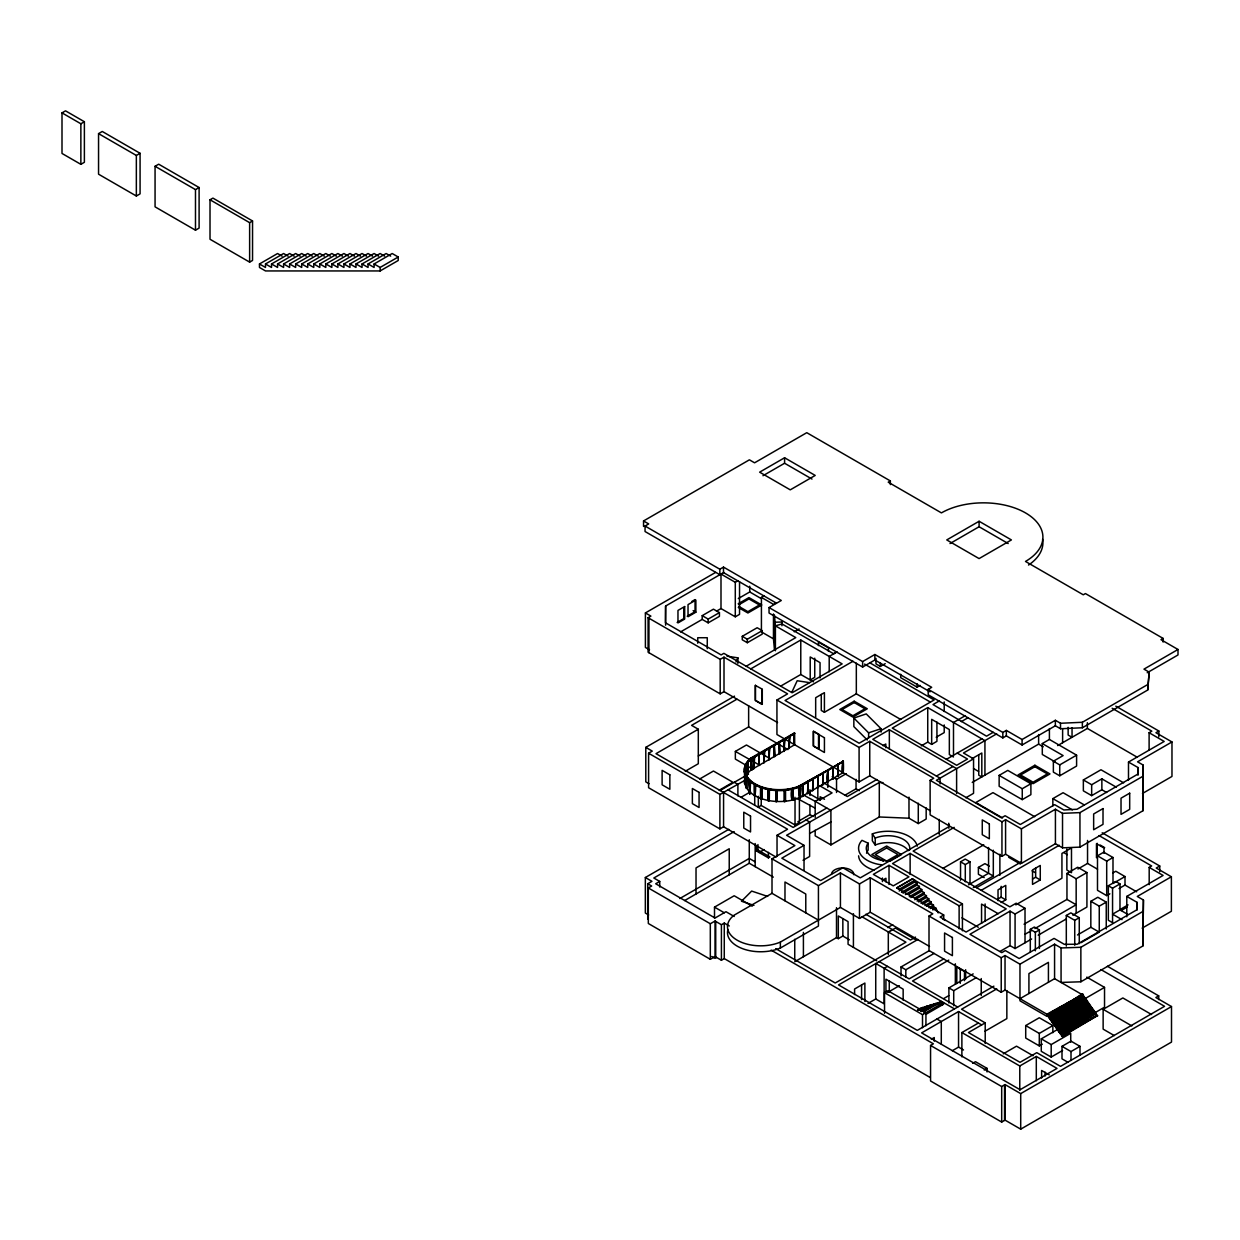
<?xml version="1.0" encoding="UTF-8"?>
<svg xmlns="http://www.w3.org/2000/svg" width="1240" height="1240" viewBox="0 0 1240 1240"><rect width="100%" height="100%" fill="white"/><g stroke="black" fill="none" stroke-linecap="round" stroke-linejoin="round"><path stroke-width="1.5" d="M948.74 823.221L948.724 826.785L860.297 877.843L842.859 867.768L820.663 880.586L781.836 858.173L804.032 845.355L804.032 870.263M930.48 810.851L869.751 775.79L859.087 781.944L776.938 734.514L776.938 700.011L859.087 747.457L869.751 741.303L933.751 778.255L930.124 780.347L930.124 814.851L1001.951 856.313L1005.578 854.221L1021.419 863.365L1055.426 843.727L1062.525 847.835L1079.947 847.121L1143.016 810.712L1143.094 765.018L1137.561 761.825L1171.971 741.954L1171.971 776.442L1142.474 793.476M1143.016 810.712L1143.094 765.018M723.819 572.431L665.601 606.05L665.462 622.79L721.122 654.921L723.865 653.341L792.143 692.773L842.146 663.896L800.777 640.011L750.774 668.887M1047.707 1014.677L1082.908 994.356L1047.707 1014.677L1005.035 990.047L1001.223 992.232L929.008 950.538L929.008 916.035L1001.223 957.73L1005.035 955.544L1019.977 964.178L1054.573 944.198L1061.068 947.949L1061.068 982.437L1080.862 981.785L1142.893 945.965L1143.435 900.007L1137.282 896.458L1171.381 876.757L1171.381 911.26L1142.149 928.14M1142.893 945.965L1143.435 900.007M1128.493 780.208L1128.493 762.058L1138.01 767.544L1137.669 774.225L1077.033 809.24L1063.874 809.968L1054.697 804.667L1020.318 824.507L1005.113 815.734L1001.424 817.857L936.37 780.301L973.555 758.818L973.555 793.321L965.851 797.77M1126.788 916.825L1126.788 896.412L1137.096 902.363L1136.693 909.912L1077.188 944.26L1064.276 944.307L1054.062 938.401L1019.172 958.551L1005.33 950.568L1001.75 952.63L969.959 934.278L1010.042 911.137L1015.08 914.035L1025.015 908.3L1025.015 942.803M744.496 771.528L745.318 772.318L744.496 771.528L744.62 783.54L745.209 771.543M744.806 767.204L745.674 766.925L744.806 767.204L744.76 778.798L745.674 778.069L744.76 778.798M745.318 783.463L744.496 782.688L744.62 783.54M930.031 691.843L874.866 659.99L862.621 667.058L769.048 613.04L769.048 607.554L862.621 661.571L874.866 654.503L931.705 687.317L928.202 689.332L928.202 694.818L1002.835 737.909L1006.337 735.894L1022.086 744.992L1055.364 725.772L1060.51 728.748L1082.365 727.771L1147.697 690.044L1149.186 672.142L1143.962 669.135L1178 649.481L1178 654.968L1147.217 672.746M1147.697 690.044L1149.186 672.142M767.87 789.415L769.42 789.275L769.281 800.823L767.87 800.56L767.87 789.415L768.816 789.214L768.583 800.745M769.42 789.275L768.583 789.601M775.884 790.438L776.705 790.113L775.884 790.438L775.884 801.582L776.705 801.257L775.884 801.582M735.956 662.021L737.893 657.851L727.012 656.162M791.957 691.997L797.196 680.745L809.395 682.62M746.806 774.225L747.689 773.931L746.806 774.225L747.658 762.832L746.806 763.065L747.999 762.476L747.658 773.977L747.038 762.631L747.999 762.476M760.492 787.338L762.058 787.415L761.763 798.932L760.492 798.482L760.492 787.338L761.484 787.276L761.189 805.442L795.026 824.972L799.397 822.446L799.397 798.467M761.763 798.932L762.058 787.415M767.87 800.56L768.164 789.043M751.564 758.198L752.076 769.621L751.285 770.226L751.006 758.524L794.406 733.46M751.285 770.226L751.626 758.725L794.36 733.429M747.038 773.775L747.999 773.62M750.665 770.04L751.626 769.87L750.975 758.012L794.36 732.964L794.406 745.178L794.406 734.034M754.153 784.331C754.029 811.348 756.663 784.052 755.16 784.393A34.224 19.762 0 0 0 799.459 786.377C803.613 786.563 798.002 799.382 800.482 797.584M755.656 784.61L754.649 784.688A35.092 20.259 0 0 1 750.975 758.477L751.626 758.725M760.492 798.482L762.058 798.56M943.702 918.809L943.702 914.98L896.799 887.902L912.454 878.865L914.702 880.245L899.155 889.251L896.799 887.902L912.346 878.896L959.125 905.82L962.426 903.913L962.426 930.76M899.155 891.002L914.702 881.996L914.702 880.245M901.495 892.351L917.042 883.345L914.702 881.996M903.061 893.188L917.042 885.081L917.042 883.345M905.402 894.536L919.398 886.429L917.042 885.081M908.517 894.474L919.398 888.181L919.398 886.429M909.308 896.737L921.754 889.529L919.398 888.181M910.857 897.574L921.754 891.265L921.754 889.529M914.763 898.024L924.095 892.614L921.754 891.265M914.763 899.76L924.095 894.365L924.095 892.614M917.12 901.124L926.451 895.714L924.095 894.365M918.67 901.961L926.451 897.45L926.451 895.714M921.026 903.309L928.791 898.814L926.451 897.45M922.576 904.146L928.791 900.55L928.791 898.814M924.916 905.51L931.147 901.899L928.791 900.55M926.482 906.347L931.147 903.65L931.147 901.899M928.822 907.696L933.488 904.999L931.147 903.65M930.388 908.533L933.488 906.735L933.488 904.999M932.728 909.896L935.843 908.083L933.488 906.735M62 112.871L65.519 110.841L84.382 121.737L84.382 162.3L80.864 164.331L62 153.45L62 112.871L80.864 123.767L84.382 121.737M98.549 133.625L102.269 131.471L140.074 153.295L140.074 193.874L136.353 196.013L98.549 174.189L98.549 133.625L136.353 155.45L140.074 153.295M155.062 166.284L158.689 164.192L199.097 187.535L199.097 228.098L195.486 230.19L155.062 206.847L155.062 166.284L195.486 189.612L199.097 187.535M210.01 199.779L212.924 198.106L252.542 220.968L252.542 260.447L249.628 262.121L210.01 239.258L210.01 199.779L249.628 222.658L252.542 220.968M259.47 263.965L265.5 267.453L265.5 263.965L271.529 267.453L271.529 263.965L277.574 267.453L277.574 263.965L283.603 267.453L283.603 263.965L289.633 267.453L289.633 263.965L295.663 267.453L295.663 263.965L301.708 267.453L301.708 263.965L307.737 267.453L307.737 263.965L313.767 267.453L313.767 263.965L319.796 267.453L319.796 263.965L325.826 267.453L325.826 263.965L331.871 267.453L331.871 263.965L337.9 267.453L337.9 263.965L343.929 267.453L343.929 263.965L349.959 267.453L349.959 263.965L355.988 267.453L355.988 263.965L362.034 267.453L362.034 263.965L368.063 267.453L368.063 263.965L374.093 267.453L374.093 263.965L392.197 253.518L398.226 257.005L398.226 260.493L380.122 270.94L265.5 270.94L259.47 267.453L259.47 263.965L277.574 253.518L282.1 256.137M265.5 263.965L283.603 253.518L288.13 256.137M271.529 263.965L289.633 253.518L294.159 256.137M277.574 263.965L295.663 253.518L300.188 256.137M283.603 263.965L301.708 253.518L306.218 256.137M289.633 263.965L307.737 253.518L312.263 256.137M295.663 263.965L313.767 253.518L318.293 256.137M301.708 263.965L319.796 253.518L324.322 256.137M307.737 263.965L325.826 253.518L330.351 256.137M313.767 263.965L331.871 253.518L336.381 256.137M319.796 263.965L337.9 253.518L342.426 256.137M325.826 263.965L343.929 253.518L348.456 256.137M331.871 263.965L349.959 253.518L354.485 256.137M337.9 263.965L355.988 253.518L360.514 256.137M343.929 263.965L362.034 253.518L366.56 256.137M349.959 263.965L368.063 253.518L372.589 256.137M355.988 263.965L374.093 253.518L378.619 256.137M362.034 263.965L380.122 253.518L384.648 256.137M368.063 263.965L386.151 253.518L390.678 256.137M374.093 263.965L380.122 267.453L398.226 257.005M643.544 526.442L643.544 520.955L749.409 459.823L754.571 462.814L806.775 432.683L890.351 480.934L890.351 484.592M645.048 526.039L719.836 569.222L719.836 574.709L645.048 531.526L645.048 526.039L648.706 523.931L643.544 520.955M784.595 457.762L759.639 472.161L790.252 489.846L815.207 475.432L784.595 457.762L784.595 463.249L811.983 479.058M762.972 475.726L784.595 463.249M719.836 569.222L723.494 567.099L781.293 600.486L769.048 607.554M649.528 649.807L645.404 647.435L645.404 612.932L715.558 572.431M777.542 722.564L724.005 691.657L720.192 693.857L648.086 652.225L648.086 617.721L650.907 616.11L645.404 612.932M890.351 480.934L888.212 482.174L941.423 512.895A59.458 34.332 0 0 1 1025.495 512.895A59.458 34.332 0 0 1 1025.495 561.441L1083.28 594.797L1085.418 593.557L1163.12 638.414L1163.12 642.072M691.92 601.415L695.051 599.602L695.051 611.723L687.208 616.249M739.536 581.777L739.536 614.358L735.289 616.807L720.998 608.561L720.998 574.058L735.289 582.304L738.11 580.677M677.149 622.464L683.845 618.589L683.845 607.864M695.873 612.188L688.029 616.73L688.029 604.609L695.873 600.082L695.873 612.188L693.129 610.607M702.212 619.411L702.212 615.644L713.45 609.165L719.433 612.607L719.433 616.357L708.179 622.852L702.212 619.411L680.574 631.904M716.472 611.165L720.998 608.561M738.312 598.564L749.735 591.961L761.221 598.595M702.212 615.644L708.179 619.101L719.433 612.607M738.157 603.818L748.945 597.587L761.779 604.981L747.906 612.994L738.281 607.445M739.071 604.639L748.945 598.936L759.438 604.981L747.906 611.646L738.916 606.453M761.422 629.982L761.422 597.401L764.243 595.758M776.287 602.718L773.466 604.345L761.422 597.401M742.264 636.322L757.159 627.735L762.212 630.649L762.212 634.12L747.317 642.723L742.264 639.809L742.264 636.322L747.317 639.251L762.212 630.649M648.086 617.721L720.192 659.355L724.005 657.154L787.586 693.857L776.938 700.011M979.088 521.265L946.755 539.927L979.088 558.589L1011.406 539.927L979.088 521.265L979.088 526.752L1008.182 543.554M794.236 631.796L799.134 628.975M949.995 543.554L979.088 526.752M746.186 666.236L795.785 637.608L775.403 625.843L774.427 615.025M649.032 783.742L645.792 781.867L645.792 747.364L734.514 696.136M736.886 699.205L691.595 725.354L698.306 729.229L698.306 763.732L685.286 771.249M776.07 857.088L723.571 826.77L719.898 828.894L648.597 787.741L648.597 753.238L652.271 751.115L645.792 747.364M698.306 729.229L655.991 753.672L787.555 829.219L777.031 835.295L777.031 856.39M833.357 653.837L836.597 651.961M836.969 651.946L829.204 656.425L829.204 671.755M780.782 686.061L800.777 674.514L813.487 681.845M853.012 661.245L785.06 700.476L859.134 743.24L934.123 699.949L869.938 662.889M698.306 755.982L748.635 726.919L787.912 749.596M875.998 658.409L875.998 663.912L880.369 666.454L885.221 663.648M752.866 769.203L735.351 759.097L735.351 751.409L746.464 744.992L770.35 758.787M699.732 778.968L713.45 771.032L732.949 782.285L719.216 790.221M821.268 694.415L821.268 710.458L824.414 712.271L856.329 693.827L900.767 719.495M751.657 758.322A34.224 19.762 0 0 0 755.175 783.882A34.224 19.762 0 0 0 799.459 785.912L843.37 761.267L799.986 786.78A35.092 20.259 0 0 1 754.571 784.703L755.16 784.393A34.224 19.762 0 0 1 751.657 758.771L794.964 733.305M753.688 768.118C756.013 732.825 752.835 792.438 754.199 757.253M759.221 754.354L759.221 764.925M763.747 762.306C766.072 727.012 762.894 786.64 764.243 751.456M768.769 759.407C771.094 724.114 767.917 783.726 769.281 748.557M774.303 745.643L773.791 756.509L774.798 756.509L774.303 745.07L774.798 756.509M779.325 742.745L778.829 753.595L779.836 753.595L779.325 742.171L779.836 753.595M783.851 750.696C786.175 715.403 782.998 775.031 784.362 739.846M788.873 747.798C791.213 712.504 788.036 772.117 789.384 736.947M794.654 744.744L751.316 769.777A34.658 20.011 0 0 0 754.881 795.662A34.658 20.011 0 0 0 799.723 797.723L843.06 772.691M759.221 765.499L759.221 753.781L758.71 765.204M719.944 790.593L748.511 774.101M648.597 753.238L719.898 794.39L744.543 780.549M900.705 674.281L900.705 677.675L917.135 687.162L920.142 685.425M741.195 797.212L750.525 791.818M956.613 793.523L956.613 768.614L889.343 729.771L872.79 739.335L940.06 778.162L940.06 783.913M984.932 775.124L984.932 740.636L927.737 707.606L892.273 728.082L956.691 765.282L967.495 759.035L957.234 753.114M939.409 700.879L933.007 704.568L986.544 736.173L993.24 732.313M761.189 805.442L758.307 807.101L758.307 796.312M843.37 761.267L799.986 786.315A35.092 20.259 0 0 1 754.571 784.238A35.092 20.259 0 0 1 750.975 758.012M803.101 784.92C801.722 820.493 803.691 759.857 802.605 796.359M808.124 782.006C806.744 817.594 808.712 756.943 807.627 793.445M813.161 779.107C811.782 814.68 813.735 754.044 812.649 790.546M818.183 776.209C816.804 811.782 818.772 751.146 817.687 787.648M823.205 773.311C821.826 808.883 823.794 748.247 822.709 784.734M828.243 770.396C824.135 780.689 830.102 790.097 827.731 770.118L827.809 787.462M833.265 767.498C831.885 803.071 833.854 742.435 832.769 778.937M838.287 764.6C836.907 800.172 838.876 739.536 837.791 776.038M843.324 761.701C839.712 770.304 844.363 782.533 843.324 761.701L799.459 785.912M648.629 914.949L645.343 913.043L645.343 877.517L728.764 829.343M882.942 745.659L885.794 744L885.794 747.72M734.189 831.606L653.821 878.013L659.726 881.423L659.726 887.034M647.73 919.29L647.73 883.748L651.93 881.33L645.343 877.517M802.094 796.065L803.101 796.065M807.116 793.166L808.124 793.166M812.154 790.252L813.161 790.252M817.176 787.354L818.183 787.354M822.198 784.455L823.205 784.455M827.235 781.541L828.243 781.541M832.257 778.643L833.265 778.643M837.295 775.744L838.287 775.744M930.047 1077.42L724.269 958.598L721.417 960.24L715.046 956.567L710.318 959.295L648.318 923.49L648.318 887.964L651.667 886.027L647.73 883.748M659.726 881.423L655.697 883.763L715.046 918.019L725.974 911.71L734.204 916.484M832.179 776.751L836.535 779.263L846.3 773.636M818.865 799.196L815.176 801.319L803.427 794.995M965.387 715.62L953.498 722.486L953.498 755.067M961.31 721.618L968.021 717.743M921.289 745.829L927.737 742.109L931.674 744.388L936.929 741.334L936.929 722.083M936.2 737.226L944.213 732.592L944.213 724.935M799.397 820.71L809.937 814.618L813.099 816.447M844.673 795.367L856.049 788.795L859.274 790.655M826.77 808.015L793.15 827.421L728.252 789.957M876.82 779.511L847.338 796.529L823.995 783.06M756.415 850.95L757.95 850.051L769.932 856.98L768.397 857.863L756.415 850.95L756.415 845.448M883.004 782.626L879.299 782.471L786.594 835.279L804.032 845.355M759.128 852.469L764.15 849.571M679.784 898.551L749.27 858.437L755.175 861.846M684.666 900.55L749.27 863.241L773.311 877.13M818.431 920.126L772.009 893.327L772.009 858.824L794.887 845.602L777.031 835.295M946.415 759.345L981.879 738.87M996.681 733.847L963.48 753.005L973.555 758.818M1163.12 638.414L1160.966 639.654L1178 649.481M928.202 689.332L1002.835 732.421L1006.337 730.407L1022.086 739.505L1055.364 720.285L1060.51 723.261L1082.365 722.284L1147.697 684.558M936.417 776.07L952.971 766.506M714.504 918.236L714.504 907.122L734.173 895.76L752.215 906.177M972.238 758.539L981.816 753.005L981.816 776.922L978.763 775.171L978.763 754.928M803.04 860.281L809.612 856.484L809.612 821.996L806.077 819.95M815.176 830.288L815.176 835.822L830.909 844.905L879.299 816.974L908.982 818.214L918.282 823.577L926.172 819.035L926.172 807.922M648.318 887.964L710.318 923.754L715.046 921.041L721.417 924.715L724.269 923.072L729.275 925.97M772.009 893.327L733.941 915.291A33.201 19.174 0 0 0 737.211 940.215A33.201 19.174 0 0 0 780.363 942.09L840.426 907.432L859.49 918.437L870.248 912.221L929.52 946.446M972.238 782.456L1038.624 744.124L1043.243 746.806M1042.298 743.566L1049.412 739.458L1076.599 755.16L1076.599 766.057L1059.735 775.79L1053.365 772.132L1053.365 761.221L1063.13 755.594L1042.298 743.566L1042.298 754.462L1055.116 761.871M999.146 775.388L1007.779 770.396L1030.889 783.742L1030.889 794.638L1022.256 799.63L999.146 786.284L999.146 775.388L1022.256 788.733L1030.889 783.742M1057.658 745.596L1087.371 728.438L1136.956 757.067M772.009 858.824L818.431 885.624L840.426 872.929L859.49 883.934L870.248 877.718L932.805 913.849L929.008 916.035M716.286 957.652L715.046 958.365L711.745 956.474M889.933 861.211L901.48 854.562L886.646 845.99L871.813 854.562L883.345 861.211M1053.365 761.221L1059.735 764.894L1076.599 755.16M954.211 827.375L913.152 851.074L1009.841 906.859L1016.18 903.201L1025.015 908.3M889.018 865.334L873.363 874.37L893.28 885.871L908.935 876.835L889.018 865.334L889.018 884.492M943.702 914.98L940.121 917.058L966.084 932.046L1006.213 908.889L910.129 853.415L892.537 863.567L962.426 903.913M882.71 880.121L885.949 878.245L885.949 881.841M1149.108 749.983L1149.108 732.732L1151.836 731.15L1112.156 708.257M727.911 929.52A33.201 19.174 0 0 0 743.365 948.957A33.201 19.174 0 0 0 780.363 948.027L818.431 926.063L818.431 885.624M1158.842 736.761L1158.842 731.011L1155.944 732.701L1171.971 741.954M930.124 780.347L1001.951 821.81L1005.578 819.718L1021.419 828.863L1055.426 809.24L1062.525 813.332L1079.947 812.619L1143.016 776.209M1106.669 792.515L1101.864 789.74L1091.665 795.63L1083.357 790.841L1083.357 779.945L1100.98 769.761L1123.641 782.859M1052.853 805.891L1052.853 798.622L1063.083 792.716L1084.241 804.915M942.71 868.512L983.754 844.812M1128.493 762.058L1164.19 741.443L1149.108 732.732M1083.357 779.945L1091.665 784.734L1101.864 778.844L1116.279 787.168M960.535 880.245L960.535 861.816L965.247 859.087L970.005 861.846L970.005 883.965M794.747 961.729L836.504 937.626L838.318 938.665L842.843 936.045L849.354 939.796M960.535 861.816L965.293 864.559L970.005 861.846M984.204 877.61L978.391 874.262L978.391 867.411L984.948 863.629L989.303 866.155M887.732 927.566L892.754 924.668M968.58 884.818L988.559 873.285L988.559 847.478M892.443 929.597L888.305 931.984L888.305 954.428M890.754 930.775L895.435 928.078L915.135 939.44M973.338 887.577L993.318 876.029L993.318 850.221M976.562 887.685L1020.908 862.095M981.212 890.336L1059.301 845.246M915.523 937.115L910.486 940.029L865.861 914.252M993.876 986.157L917.29 1030.378L838.535 984.916L917.957 939.44M998.045 898.954L1001.145 897.171L1005.764 899.837L1005.764 885.376L998.029 889.84L998.029 900.69M1032.548 879.036L1035.648 877.254L1040.267 879.92L1040.267 865.458L1032.533 869.922L1032.533 884.384L1040.267 879.92M887.452 966.363L884.12 968.285L884.12 1003.811L875.735 998.975L867.985 1003.439M1001.13 902.519L1005.764 899.837M901.015 975.865L901.015 966.968L929.349 950.615M1024.054 924.203L1066.958 899.434L1066.958 873.456L1077.699 867.24L1086.922 872.557L1086.922 907.06L1072.863 915.182M1109.846 893.823L1106.7 895.637L1097.493 890.32L1097.493 855.817L1103.786 852.19L1112.993 857.507L1112.993 883.485L1125.005 876.556L1125.005 885.066L1136.677 891.808M1015.808 904.859L1061.936 878.23L1061.936 853.43L1071.484 847.928L1071.484 872.712L1066.865 870.046L1066.865 849.074M1077.917 869.007L1087.542 863.443L1097.524 869.193M901.015 966.968L905.82 969.742L934.154 953.39M1066.958 873.456L1076.165 878.773L1086.922 872.557M1097.493 855.817L1106.7 861.134L1112.993 857.507M884.538 1013.297L884.538 992.713L887.949 990.745L925.939 1012.677L925.939 1025.774M943.749 958.923L909.152 978.887L879.393 961.698M887.701 992.434L899.357 985.707M948.771 960.101L912.562 981.01L957.683 1007.051M1112.792 872.976L1115.799 871.24L1125.005 876.556M1030.301 952.366L1030.301 929.365L1034.346 927.024L1039.399 929.938L1039.399 948.491M1119.984 883.918L1112.559 888.197L1112.559 922.699L1108.343 920.266L1108.343 885.763L1115.768 881.485L1119.984 883.918L1119.984 909.896L1127.889 914.454M1025.015 934.278L1031.618 930.465M1034.92 928.559L1076.165 904.751L1066.958 899.434M1000.014 951.421L1010.042 945.64L1015.08 948.538L1031.618 938.99M1030.301 929.365L1035.354 932.279L1039.399 929.938M1066.307 946.135L1066.307 915.461L1070.833 912.857L1079.265 917.709L1079.265 943.687M1077.498 934.976L1090.828 927.288L1090.828 901.31L1097.819 897.264L1106.251 902.131L1106.251 928.962M1149.186 884.647L1149.186 867.396L1151.666 865.97L1099.059 835.59M1038.221 935.177L1066.261 918.98M1119.007 888.538L1125.005 885.066M1159.741 871.751L1159.741 866.001L1156.238 868.031L1171.381 876.757M948.895 1002.959L948.895 987.908L973.183 973.88M917.491 1009.934L920.685 1008.089L920.685 1009.779L918.793 1008.693L918.793 1010.383M917.802 1010.244L922.591 1007.485L924.482 1008.585M919.708 1009.639L924.482 1006.88M1066.307 915.461L1074.739 920.328L1079.265 917.709M1090.828 901.31L1099.26 906.161L1106.251 902.131M920.002 1009.965L926.388 1006.276L928.279 1007.376M948.895 987.908L953.715 990.683L976.376 977.601M920.312 1010.274L928.279 1005.671M920.607 1010.6L930.186 1005.066L932.077 1006.167M920.917 1010.91L932.077 1004.462M921.227 1011.236L933.984 1003.857L935.875 1004.958M921.521 1011.546L935.875 1003.269M943.826 998.495L948.771 995.643M923.428 1010.941L937.781 1002.664L939.672 1003.749M923.723 1011.266L939.672 1002.06M1126.788 896.412L1163.104 875.44L1149.186 867.396M884.538 992.713L922.513 1014.646L943.47 1002.555L943.47 1004.245L925.939 1014.382M1119.89 909.633L1128.074 904.905M1119.984 909.896L1112.559 914.174L1122.045 919.662M1121.177 910.579L1127.145 907.122M996.774 988.885L961.558 1009.221L985.211 1022.876L985.211 1043.445M981.677 1024.907L958.551 1011.561L921.63 1032.889L1020.086 1089.727L1057.007 1068.399L1036.299 1056.449L1019.776 1065.982L961.884 1032.563L961.884 1056.868M1080.924 942.726L1099.26 932.154L1099.26 906.161M1061.068 947.949L1080.862 947.283L1142.893 911.462M931.318 1039.244L934.263 1037.539L934.263 1041.166M1158.702 999.611L1158.702 995.875L1155.866 997.518L1171.505 1006.554L1171.505 1042.081L1020.706 1129.159L1005.051 1120.123L1001.688 1122.061L930.558 1080.986L930.558 1045.459L933.395 1043.816L771.11 950.119M1019.977 998.68L1054.573 978.701L1081.528 994.263M961.884 1032.563L978.407 1023.031M985.211 1022.876L968.455 1032.548L1020.024 1062.323L1036.78 1052.651L1060.541 1066.369L1164.562 1006.307L1100.949 969.587M985.041 1031.199L1006.849 1018.613L1006.849 990.559M952.274 1050.729L958.551 1047.102L963.527 1049.97M1042.298 1044.158L1039.291 1045.893L1025.713 1038.051L1025.713 1025.573L1039.291 1017.746L1052.853 1025.573L1052.853 1032.703M1082.908 994.356L1046.932 1014.227L1046.932 1016.366L1019.977 1000.804L1019.977 964.178M1062.014 1006.198L1046.932 1014.909L1062.354 1036.532L1097.555 1015.529L1061.58 1034.734L1096.78 1015.095M1067.051 1003.284L1070.399 1001.362M1073.747 999.424L1082.132 993.907M1048.466 1015.793L1083.667 995.472L1048.466 1016.459L1047.707 1015.343M1049.241 1016.909L1084.442 996.588L1049.241 1017.575L1048.466 1016.459M1050.016 1018.024L1085.217 997.704L1050.016 1018.691L1049.241 1017.575M972.64 1063.346L975.493 1061.704L987.071 1068.384L987.071 1071.949M1084.52 998.944L1104.53 987.381L1104.53 1007.19L1094.533 1012.971M1050.792 1019.14L1085.992 998.82L1050.792 1019.807L1050.016 1018.691M1051.551 1020.257L1086.752 999.936L1051.551 1020.923L1050.792 1019.807M1052.326 1021.373L1087.526 1001.037L1052.326 1022.039L1051.551 1020.923M1053.101 1022.488L1088.302 1002.152L1053.101 1023.155L1052.326 1022.039M1053.876 1023.589L1089.077 1003.269L1053.876 1024.271L1053.101 1023.155M1003.222 1053.861L1016.521 1046.173L1033.075 1055.736M1025.713 1025.573L1039.291 1033.416L1052.853 1025.573M1054.636 1024.705L1089.836 1004.385L1054.636 1025.387L1053.876 1024.271M1055.41 1025.821L1090.611 1005.501L1055.41 1026.487L1054.636 1025.387M1056.186 1026.937L1091.386 1006.616L1056.186 1027.604L1055.41 1026.487M984.219 1070.027L987.071 1068.384M1056.96 1028.053L1092.161 1007.732L1056.96 1028.72L1056.186 1027.604M1057.72 1029.169L1092.92 1008.849L1057.72 1029.835L1056.96 1028.72M1062.587 1050.482L1051.195 1057.069L1041.274 1051.334L1041.274 1038.857L1057.55 1029.464M1058.495 1030.285L1093.696 1009.965L1058.495 1030.952L1057.72 1029.835M1059.27 1031.401L1094.471 1011.08L1059.27 1032.068L1058.495 1030.952M1060.045 1032.517L1095.245 1012.197L1060.045 1033.184L1059.27 1032.068M1060.804 1033.633L1096.005 1013.297L1060.804 1034.3L1060.045 1033.184M1114.295 1035.586L1103.135 1029.138L1103.135 1009.329L1122.851 997.952L1151.542 1014.521M1061.58 1036.082L1097.555 1015.529M1041.274 1038.857L1051.195 1044.576L1070.725 1033.307L1070.725 1042.22M1067.996 1062.293L1061.998 1058.836L1061.998 1046.343L1071.004 1041.151L1079.994 1046.343L1079.994 1055.255M930.558 1045.459L1001.688 1086.534L1005.051 1084.582L1020.706 1093.618L1171.505 1006.554M1061.998 1046.343L1071.004 1051.551L1079.994 1046.343M809.612 833.497L830.909 821.903M750.557 781.029C749.72 804.574 749.471 792.081 749.518 780.921M749.549 792.096L750.557 792.174M754.153 795.476L755.656 795.755M867.271 740.017L853.849 726.593L853.849 718.053L866.233 713.914L881.02 728.702L881.02 732.111M853.849 718.053L868.62 732.825L881.02 728.702M793.058 788.485C790.298 788.516 790.841 800.218 792.716 800.203L793.058 788.485L793.414 799.986M798.932 786.594L799.893 786.749L799.893 797.894C797.243 789.973 799.599 774.861 799.273 798.095M791.833 799.924L793.058 799.63M798.932 797.738L799.893 797.894M939.874 1005.392L943.47 1004.245M833.73 653.821L782.006 623.952L775.403 625.843L775.403 650.768M747.038 787.989L746.635 776.116L746.403 788.159M745.938 776.193L746.108 787.788L746.635 776.116M749.208 791.693C751.037 793.709 747.705 782.486 749.208 780.549M785.556 790.221L784.052 789.942L785.556 790.221L785.556 801.365L784.083 801.505L785.556 801.365M791.833 788.779L792.716 789.058L792.716 800.203M745.178 783.06L744.992 766.8M745.938 787.338L746.077 787.741M782.006 623.952L781.913 622.015L775.077 622.216L775.077 649.558M776.628 790.113L776.659 801.676L777.341 790.097M767.668 896.412L751.657 891.08L741.489 901.232L753.951 905.386M890.32 860.746A21.747 12.555 0 0 1 868.14 843.169L861.971 840.332A29.45 17.004 0 0 0 881.501 864.838M796.716 798.204L815.176 808.139M942.88 919.104L945.237 920.468M1115.799 706.164L1158.842 731.011M776.333 603.105L723.494 572.586L723.494 567.099M864.559 664.082L930.403 702.088M1052.853 798.622L1072.368 809.89M761.422 631.889L773.466 638.848L774.427 649.528M1102.205 832.784L1159.741 866.001M953.498 756.989L949.344 754.587L949.344 729.554L931.674 719.339L931.674 744.388M973.54 768.552L978.546 771.451M1100.159 845.029L1104.67 847.633M1034.687 816.711L992.976 792.639L975.849 802.528L1002.54 817.935M1064.075 852.763L1067.361 854.654M1108.343 885.763L1112.559 888.197M1008.663 857.29L1020.38 864.048M1032.083 870.821L1035.431 872.743M1090.828 927.288L1099.26 932.154M978.391 867.411L993.318 876.029M819.423 785.602L832.071 792.903L820.012 799.862L807.519 792.639M824.491 799.257L820.136 796.731L820.136 800.389M800.482 786.423L799.971 797.863M735.351 751.409L759.717 765.204M1107.428 966.27L1158.702 995.875M752.076 769.621L751.564 769.916M998.246 913.725L981.553 904.099L981.553 923.366M1086.783 977.135L1104.53 987.381M734.282 782.3L737.893 784.393L737.893 795.879M797.894 821.577L799.397 822.446M961.961 917.832L978.283 927.257M1103.135 1009.329L1131.841 1025.914M1097.555 1016.196L1082.132 994.573M861.723 916.639L905.944 942.183L835.233 982.995L775.713 948.631M1061.58 1035.416L1062.354 1036.532M876.68 960.814L848.067 944.291L848.067 921.599L838.318 915.957L838.318 938.665M954.474 1008.895L875.735 963.434L875.735 998.975M1049.257 1074.894L1041.616 1070.476L1041.616 1078.041M936.944 1019.032L941.284 1021.543L941.284 1043.987M714.504 907.122L724.331 912.81M917.244 846.145A29.45 17.004 0 0 0 872.324 833.885L875.223 838.116L875.223 845.029A21.747 12.555 0 0 1 908.316 850.671M875.223 845.029L872.324 840.798L872.324 833.885M784.874 790.33L784.796 801.49M773.775 619.07L775.077 633.454M1138.01 767.544L1138.01 775.217M1137.096 902.363L1137.096 910.021M1106.7 861.134L1106.7 895.637M1103.987 853.291L1103.987 848.021L1096.47 843.696L1096.47 857.724M1101.864 778.844L1101.864 789.74M1097.168 843.293L1097.168 857.336M1091.665 784.734L1091.665 795.63M1087.542 840.441L1087.542 863.443M1087.371 722.688L1087.371 728.438M1082.365 722.284L1082.365 727.771M1080.862 947.283L1080.862 981.785M1079.947 812.619L1079.947 847.121M1076.165 878.773L1076.165 913.276M1074.739 920.328L1074.739 945.252M1072.042 727.648L1072.042 737.288L1068.136 735.041L1068.136 727.322M1071.004 1051.551L1071.004 1060.464M1062.618 729.244L1062.618 742.729M1062.525 813.332L1062.525 847.835M1060.51 723.261L1060.51 728.748M1059.735 764.894L1059.735 775.79M1055.364 720.285L1055.364 725.772M1055.426 809.24L1055.426 843.727M1054.573 944.198L1054.573 978.701M1051.195 1044.576L1051.195 1057.069M1049.412 728.562L1049.412 739.458M1048.42 982.251L1048.42 962.349L1028.921 973.601L1028.921 993.504M1045.134 1072.228L1045.134 1076.01M1039.291 1033.416L1039.291 1045.893M1038.624 734.545L1038.624 744.124M1036.299 1056.449L1036.299 1080.753M1035.648 868.217L1035.648 877.254M1035.354 932.279L1035.354 950.832M1022.256 788.733L1022.256 799.63M1022.086 739.505L1022.086 744.992M1021.419 828.863L1021.419 863.365M1020.706 1093.618L1020.706 1129.159M1019.776 1065.982L1019.776 1090.301M1015.08 914.035L1015.08 948.538M1010.042 911.137L1010.042 945.64M1006.337 730.407L1006.337 735.894M1005.578 819.718L1005.578 854.221M1005.035 955.544L1005.035 990.047M1005.051 1084.582L1005.051 1120.123M1004.54 1084.891L1004.54 1120.418M1002.835 732.421L1002.835 737.909M1001.951 821.81L1001.951 856.313M1001.688 1086.534L1001.688 1122.061M1001.223 957.73L1001.223 992.232M1001.145 886.321L1001.145 897.171M999.874 854.19L999.874 875.27M985.118 903.96L985.118 921.304M981.243 978.562L981.243 995.503M965.635 969.726L965.635 979.073M965.293 864.559L965.293 881.81M964.503 980.638L964.503 971.494L956.799 967.045L956.799 983.521M960.271 968.704L960.271 983.351M959.125 905.82L959.125 928.822M958.551 1011.561L958.551 1047.102M955.343 963.79L955.343 984.359M953.715 990.683L953.715 1005.749M948.848 824.414L948.848 828.258M944.213 701.933L944.213 711.512M941.579 1003.145L941.579 1001.455L924.033 1011.577L924.033 1013.282M939.254 819.454L939.254 834.272M938.184 912.919L935.843 908.083M937.781 1002.664L937.781 1004.354M933.984 1003.857L933.984 1005.562M930.186 1005.066L930.186 1006.771M927.737 707.606L927.737 742.109M926.388 1006.276L926.388 1007.98M922.591 1007.485L922.591 1009.174M922.513 1014.646L922.513 1027.743M918.282 803.195L918.282 823.577M917.135 683.767L917.135 687.162M910.129 853.415L910.129 874.495M908.982 797.134L908.982 818.214M905.82 969.742L905.82 976.857M903.154 1000.138L903.154 989.148L885.934 979.197L885.934 992.031M889.343 729.771L889.343 748.945M889.266 980.949L889.266 991.938M882.415 878.013L882.415 881.609M880.369 662.78L880.369 666.454M879.299 782.471L879.299 816.974M874.866 654.503L874.866 659.99M870.248 877.718L870.248 912.221M869.751 741.303L869.751 775.79M868.62 732.825L868.62 737.955M868.14 843.169L868.14 850.082A21.747 12.555 0 0 0 866.543 853.229M864.885 1001.533L864.885 983.057L854.593 989.009L854.593 994.542M862.621 661.571L862.621 667.058M861.583 984.839L861.583 999.626M859.49 883.934L859.49 918.437M859.087 747.457L859.087 781.944M856.329 663.168L856.329 693.827M856.049 779.34L856.049 788.795M853.415 913.71L853.415 947.376M842.843 919.01L842.843 936.045M842.766 760.911L842.812 773.125M840.426 872.929L840.426 907.432M836.535 779.263L836.535 792.5M836.504 907.696L836.504 937.626M830.909 844.905L830.909 810.402L815.176 801.319L815.176 817.362M828.475 651.388L828.475 647.885L818.447 642.087L818.447 645.591M824.414 712.271L824.414 692.664L815.672 697.717L815.672 717.309M820.043 677.955L820.043 662.625L810.216 656.952L810.216 679.954L814.742 677.35L814.742 658.177M817.842 784.688L817.842 800.017M809.937 789.71L809.937 795.46M809.937 805.039L809.937 814.618M805.783 912.826L805.783 894.024L784.982 882.012L784.982 900.813M803.412 932.402L803.412 956.722M800.777 640.011L800.777 674.514M795.026 797.289L795.026 824.972M794.747 939.285L794.747 959.853M794.36 732.964L794.406 745.178M792.019 789.183L792.019 800.327M784.052 789.942L784.083 801.505M781.913 622.015L781.913 625.75M780.363 942.09L780.363 948.027M776.007 790.035L776.007 801.179M773.775 615.335L773.775 642.336M773.466 613.939L773.466 638.848M768.397 852.376L768.397 857.863M762.073 689.3L762.073 704.398L755.269 700.476L755.269 685.364L762.29 689.177L762.29 704.289L755.486 700.352L755.486 685.24M757.95 844.564L757.95 850.051M755.098 784.362L755.207 796.08M755.175 843.541L755.175 866.667M754.711 784.068L754.711 805.008M750.107 780.704L750.154 791.895M749.859 780.379L749.999 792.422M749.735 586.21L749.735 591.961M749.27 839.728L749.27 863.241M748.635 705.839L748.635 726.919M747.689 762.786L747.658 773.977M747.317 639.251L747.317 642.723M747.379 762.275L747.503 774.333M745.674 766.925L745.472 778.813M737.893 657.851L737.893 663.385M735.289 582.304L735.289 616.807M729.229 874.82L729.229 848.749L696.028 867.923L696.028 893.978M724.269 923.072L724.269 958.598M724.005 657.154L724.005 691.657M723.571 792.283L723.571 826.77M721.417 924.715L721.417 960.24M720.192 659.355L720.192 693.857M719.898 794.39L719.898 828.894M715.728 921.429L715.728 956.955M715.046 921.041L715.046 956.567M710.318 923.754L710.318 959.295M708.179 619.101L708.179 622.852M707.265 648.706L707.265 637.732L697.732 637.732L697.732 643.219M665.601 606.05L665.601 625.208M648.939 618.218L648.939 652.721M380.122 267.453L380.122 270.94M249.628 222.658L249.628 262.121M195.486 189.612L195.486 230.19M136.353 155.45L136.353 196.013M80.864 123.767L80.864 164.331M1042.592 539.075A59.458 34.332 0 0 1 1028.518 565.053M831.498 874.06A11.145 6.433 0 0 1 843.185 867.954A11.145 6.433 0 0 1 853.74 874.696M875.223 838.116A21.747 12.555 0 0 1 899.372 837.558A21.747 12.555 0 0 1 909.509 850.221M874.293 870.232A29.45 17.004 0 0 1 858.591 855.832M684.666 606.546L677.97 610.421L677.97 622.929L684.666 619.07L684.666 606.546M854.19 701.189L839.774 709.513L852.888 717.092L867.318 708.769L854.19 701.189M854.19 702.553L842.115 709.513L852.888 715.744L864.962 708.769L854.19 702.553M886.646 848.005L875.285 854.562L886.646 861.102L897.993 854.562L886.646 848.005M1034.889 765.235L1017.994 774.985L1033.075 783.68L1049.97 773.931L1034.889 765.235M1034.889 766.707L1020.582 774.985L1033.075 782.192L1047.397 773.931L1034.889 766.707M1103.011 808.588L1093.649 813.982L1093.649 829.762L1103.011 824.352L1103.011 808.588M1129.687 793.182L1121.022 798.188L1121.022 814.37L1129.687 809.363L1129.687 793.182M989.334 823.965L982.266 819.888L982.266 834.706L989.334 838.798L989.334 823.965M818.757 734.235L813.518 731.212L813.518 745.922L818.757 748.945L818.757 734.235M818.54 734.359L813.301 731.337L813.301 746.046L818.54 749.068L818.54 734.359M824.429 737.754L818.943 734.591L818.943 749.317L824.429 752.479L824.429 737.754M750.541 816.091L743.768 812.185L743.768 828.057L750.541 831.962L750.541 816.091M952.398 937.502L944.57 932.976L944.57 951.173L952.398 955.684L952.398 937.502M669.848 774.814L662.114 770.35L662.114 784.812L669.848 789.275L669.848 774.814M699.066 792.375L692.37 788.5L692.37 803.644L699.066 807.504L699.066 792.375"/></g></svg>
